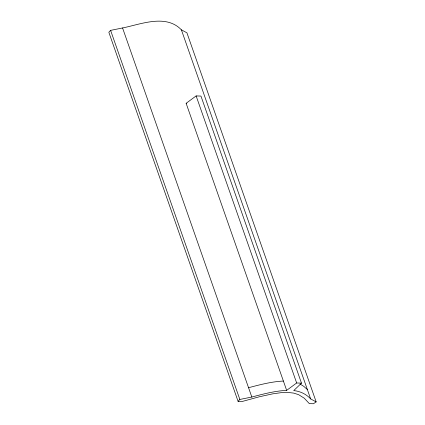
<?xml version="1.0" encoding="UTF-8"?>
<svg xmlns="http://www.w3.org/2000/svg" width="425" height="425" viewBox="0 0 425 425"><rect width="100%" height="100%" fill="white"/><g stroke="black" fill="none" stroke-linecap="round" stroke-linejoin="round"><path stroke-width="0.64" d="M110.601 30.377L108.837 32.268L238.085 401.343L242.202 401.476L259.425 396.753L272.754 393.842L281.015 392.684L287.853 392.44L293.617 393.088L298.61 394.666L304.242 398.188L309.32 403.617L313.438 403.75L316.163 401.891L186.915 32.81L181.39 29.835C165.968 13.68 140.733 24.321 122.565 27.96L110.601 30.377L239.849 399.452L238.085 401.343M301.484 383.138L296.661 382.983L286.657 390.368L186.129 103.307L196.137 95.922L200.956 96.077L301.484 383.138L293.728 390.596C300.14 391.191 306.308 394.124 310.643 398.916L316.163 401.891M248.551 387.717C259.978 384.689 271.533 381.634 283.395 381.05M239.849 399.452L251.818 397.04C263.24 394.012 274.8 390.952 286.657 390.368M186.129 103.307L186.798 103.286M300.018 383.998L303.822 386.378L307.376 389.598M181.39 29.835L310.643 398.916M196.137 95.922L296.661 382.983M122.565 27.96L251.818 397.04"/></g></svg>
